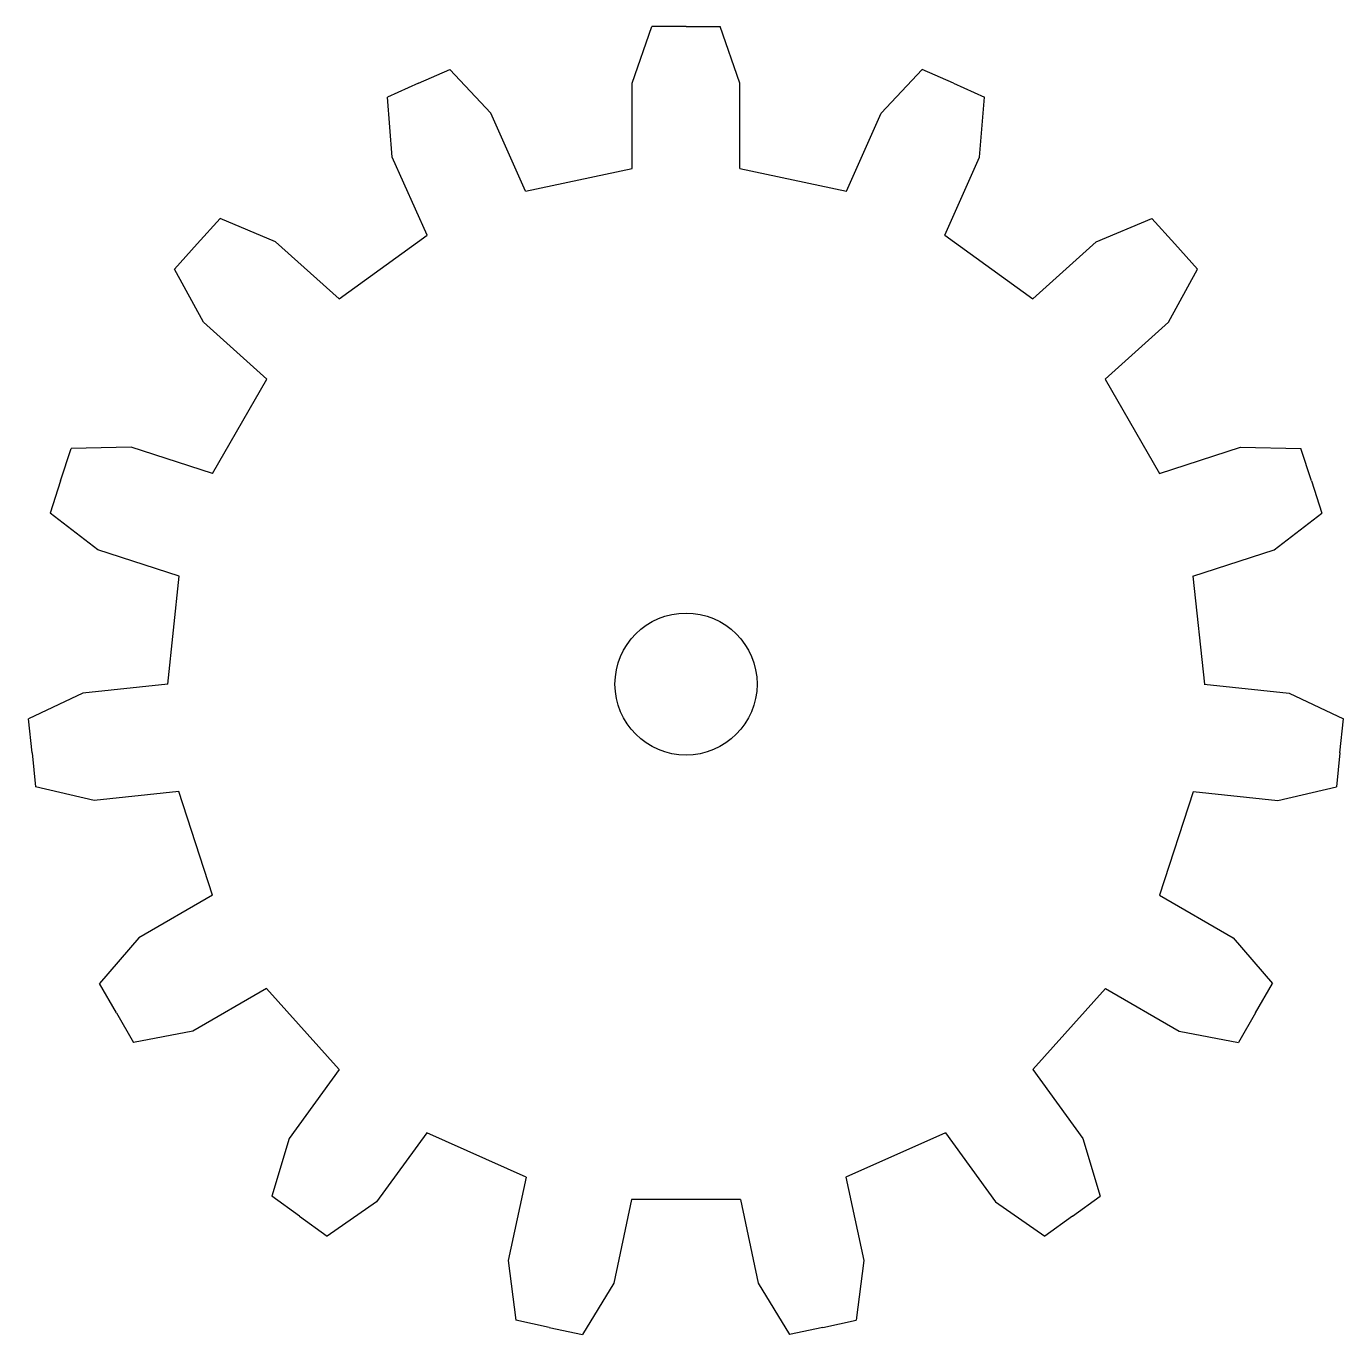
# Model space of a CAD drawing. Header units: inches. Extents: x 30.56 to 35.21, y 9.72 to 14.34.
import ezdxf

# ---------------------------------------------------------------- set-up
doc = ezdxf.new("R2010")
doc.units = ezdxf.units.IN
doc.header["$MEASUREMENT"] = 0

# ---------------------------------------------------------------- blocks, each defined once
blk = doc.blocks.new('*U2')
for p, q in [((-0.19, 0.05), (-0.12, 0.25)), ((0, 0.25), (-0.12, 0.25)), ((0, 0.25), (0.12, 0.25)), ((0.19, 0.05), (0.12, 0.25)), ((-0.19, -0.25), (-0.19, 0.05)), ((0.19, -0.25), (0.19, 0.05))]:
    blk.add_line(p, q)
blk = doc.blocks.new('*U3')
at = {"color": 0, "linetype": 'ByBlock', "lineweight": -2, "transparency": 16777216}
blk.add_blockref('*U2', (32.8857, 14.0873), dxfattribs=at)
for p, rotation in [((32.046, 13.9088), 23.99999999999999), ((33.7253, 13.9088), 336), ((31.3515, 13.4043), 48.00000000000002), ((34.4198, 13.4043), 312.0000000000001), ((30.9223, 12.6609), 72), ((34.849, 12.6609), 288.0000000000001), ((30.8326, 11.8072), 96), ((34.9387, 11.8072), 264), ((31.0979, 10.9908), 120), ((34.6735, 10.9908), 240), ((31.6723, 10.3528), 144), ((34.0991, 10.3528), 216), ((32.4565, 10.0037), 168.0000000000001), ((33.3149, 10.0037), 192)]:
    blk.add_blockref('*U2', p, dxfattribs=dict(at, rotation=rotation))
blk = doc.blocks.new('*U4')
blk.add_line((-0.1872, 0.0398), (0.1872, -0.0398))
blk = doc.blocks.new('*U5')
at = {"color": 0, "linetype": 'ByBlock', "lineweight": -2, "transparency": 16777216}
for p, rotation in [((32.5085, 13.7975), 23.99999999999999), ((31.8193, 13.4907), 47.99999999999999), ((33.952, 13.4907), 336), ((31.3145, 12.93), 72), ((34.4568, 12.93), 311.9999999999999), ((31.0814, 12.2126), 96), ((34.69, 12.2126), 288), ((31.1602, 11.4623), 120), ((34.6111, 11.4623), 264), ((34.2339, 10.809), 239.9999999999999), ((31.5374, 10.809), 144), ((33.6236, 10.3656), 215.9999999999999), ((32.1478, 10.3656), 168.0000000000001), ((32.8857, 10.2087), 192)]:
    blk.add_blockref('*U4', p, dxfattribs=dict(at, rotation=rotation))
blk.add_blockref('*U4', (33.2629, 13.7975), dxfattribs=at)

msp = doc.modelspace()

# ---------------------------------------------------------------- linework, layer by layer
msp.add_circle((32.8857, 12.0229), 0.25)

# ---------------------------------------------------------------- block references
for name in ['*U3', '*U5']:
    msp.add_blockref(name, (0, 0))

doc.saveas('drawing.dxf')
